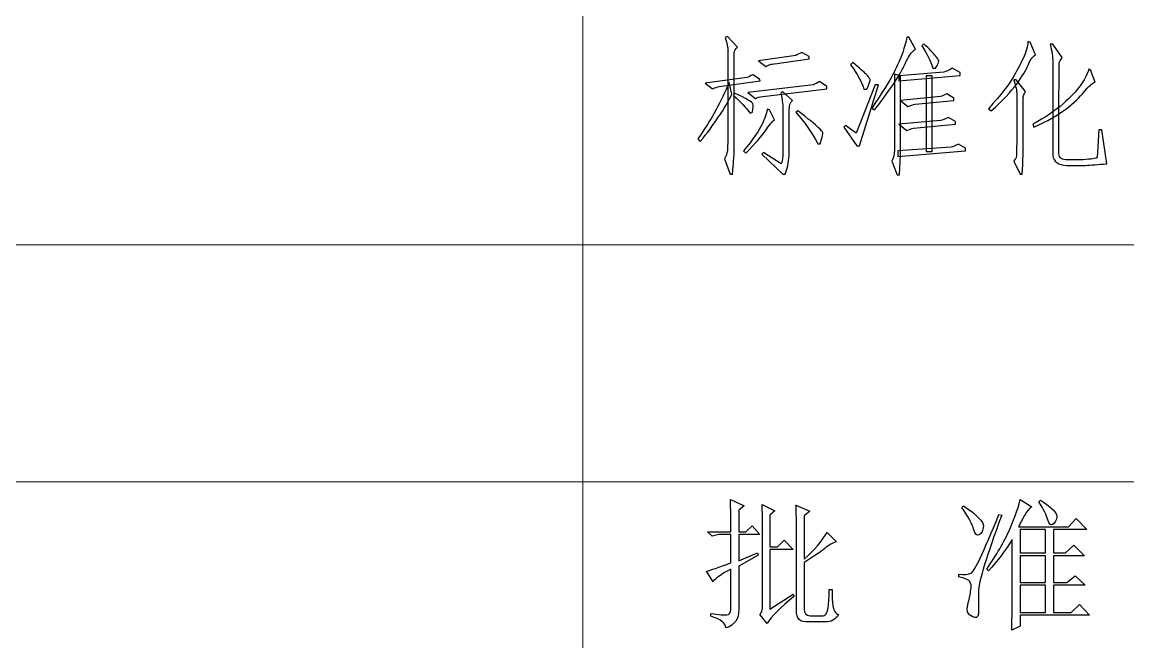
# Model space of a CAD drawing. Header units: millimetres. Extents: x 958 to 3026, y 447 to 1692.
# Drawn here: x 2385.8 to 2469.7, y 532.4 to 579.4 of the extents above; entities that cross this region are included whole.
import ezdxf

# ---------------------------------------------------------------- set-up
doc = ezdxf.new("R2010")
doc.units = ezdxf.units.MM
doc.layers.add('layer 1', color=7, linetype='Continuous')

msp = doc.modelspace()

# ---------------------------------------------------------------- linework, layer by layer
at = {"layer": 'layer 1', "color": 1, "lineweight": 9}
for points in [[(2428.341, 580.505), (2428.341, 580.505), (2428.341, 508.62), (2428.341, 508.62)], [(2428.341, 576.891), (2428.341, 576.891), (2428.341, 576.891), (2428.341, 576.891)], [(2544.006, 562.533), (2544.006, 562.533), (2312.676, 562.533), (2312.676, 562.533)], [(2544.006, 544.562), (2544.006, 544.562), (2312.676, 544.562), (2312.676, 544.562)]]:
    msp.add_open_spline(points, degree=3, dxfattribs=at)
at = {"layer": 'layer 1', "color": 1}
for points, knots in [([(2439.292, 569.647), (2439.319, 569.845), (2439.333, 571.122), (2439.333, 573.48), (2439.333, 573.48), (2439.333, 575.84), (2439.333, 577.11), (2439.333, 577.292), (2439.333, 577.292), (2439.333, 577.475), (2439.263, 577.791), (2439.123, 578.241), (2439.123, 578.241), (2439.123, 578.241), (2439.292, 578.323), (2439.292, 578.323), (2439.292, 578.323), (2439.292, 578.323), (2440.05, 577.524), (2440.05, 577.524), (2440.05, 577.524), (2439.908, 577.383), (2439.831, 577.251), (2439.818, 577.123), (2439.818, 577.123), (2439.804, 576.997), (2439.797, 575.705), (2439.797, 573.248), (2439.797, 573.248), (2439.797, 570.792), (2439.797, 569.499), (2439.797, 569.374), (2439.797, 569.374), (2439.797, 569.248), (2439.755, 568.748), (2439.671, 567.879), (2439.671, 567.879), (2439.671, 567.879), (2439.502, 567.879), (2439.502, 567.879), (2439.502, 567.879), (2439.502, 567.879), (2439.081, 569.057), (2439.081, 569.057), (2439.081, 569.057), (2439.193, 569.255), (2439.263, 569.451), (2439.292, 569.647)], [0, 0, 0, 0, 0.083333, 0.083333, 0.083333, 0.083333, 0.166667, 0.166667, 0.166667, 0.166667, 0.25, 0.25, 0.25, 0.25, 0.333333, 0.333333, 0.333333, 0.333333, 0.416667, 0.416667, 0.416667, 0.416667, 0.5, 0.5, 0.5, 0.5, 0.583333, 0.583333, 0.583333, 0.583333, 0.666667, 0.666667, 0.666667, 0.666667, 0.75, 0.75, 0.75, 0.75, 0.833333, 0.833333, 0.833333, 0.833333, 0.916667, 0.916667, 0.916667, 0.916667, 1, 1, 1, 1]), ([(2452.959, 576.618), (2452.777, 576.239), (2452.531, 575.782), (2452.222, 575.248), (2452.222, 575.248), (2451.913, 574.717), (2451.323, 573.888), (2450.454, 572.765), (2450.454, 572.765), (2450.454, 572.765), (2450.241, 572.891), (2450.241, 572.891), (2450.241, 572.891), (2451.057, 574.098), (2451.589, 574.947), (2451.843, 575.439), (2451.843, 575.439), (2452.096, 575.93), (2452.321, 576.429), (2452.517, 576.934), (2452.517, 576.934), (2452.713, 577.439), (2452.84, 577.888), (2452.896, 578.282), (2452.896, 578.282), (2452.896, 578.282), (2453.065, 578.282), (2453.065, 578.282), (2453.065, 578.282), (2453.065, 578.282), (2453.57, 577.355), (2453.57, 577.355), (2453.57, 577.355), (2453.345, 577.243), (2453.142, 576.997), (2452.959, 576.618)], [0, 0, 0, 0, 0.111111, 0.111111, 0.111111, 0.111111, 0.222222, 0.222222, 0.222222, 0.222222, 0.333333, 0.333333, 0.333333, 0.333333, 0.444444, 0.444444, 0.444444, 0.444444, 0.555556, 0.555556, 0.555556, 0.555556, 0.666667, 0.666667, 0.666667, 0.666667, 0.777778, 0.777778, 0.777778, 0.777778, 0.888889, 0.888889, 0.888889, 0.888889, 1, 1, 1, 1]), ([(2462.121, 576.197), (2461.952, 575.789), (2461.657, 575.299), (2461.236, 574.722), (2461.236, 574.722), (2460.814, 574.147), (2460.169, 573.466), (2459.299, 572.68), (2459.299, 572.68), (2459.299, 572.68), (2459.087, 572.849), (2459.087, 572.849), (2459.087, 572.849), (2460.043, 573.915), (2460.659, 574.695), (2460.942, 575.186), (2460.942, 575.186), (2461.222, 575.678), (2461.481, 576.169), (2461.72, 576.661), (2461.72, 576.661), (2461.959, 577.152), (2462.077, 577.579), (2462.077, 577.944), (2462.077, 577.944), (2462.077, 577.944), (2462.246, 577.903), (2462.246, 577.903), (2462.246, 577.903), (2462.246, 577.903), (2462.669, 576.934), (2462.669, 576.934), (2462.669, 576.934), (2462.471, 576.85), (2462.289, 576.603), (2462.121, 576.197)], [0, 0, 0, 0, 0.111111, 0.111111, 0.111111, 0.111111, 0.222222, 0.222222, 0.222222, 0.222222, 0.333333, 0.333333, 0.333333, 0.333333, 0.444444, 0.444444, 0.444444, 0.444444, 0.555556, 0.555556, 0.555556, 0.555556, 0.666667, 0.666667, 0.666667, 0.666667, 0.777778, 0.777778, 0.777778, 0.777778, 0.888889, 0.888889, 0.888889, 0.888889, 1, 1, 1, 1]), ([(2445.483, 576.808), (2445.483, 576.808), (2445.483, 576.639), (2445.483, 576.639), (2445.483, 576.639), (2443.63, 576.359), (2442.676, 576.219), (2442.618, 576.219), (2442.618, 576.219), (2442.562, 576.219), (2442.422, 576.161), (2442.198, 576.05), (2442.198, 576.05), (2442.198, 576.05), (2441.649, 576.471), (2441.649, 576.471), (2441.649, 576.471), (2441.649, 576.471), (2444.473, 576.893), (2444.473, 576.893), (2444.473, 576.893), (2444.584, 576.949), (2444.739, 577.019), (2444.935, 577.103), (2444.935, 577.103), (2444.935, 577.103), (2445.483, 576.808), (2445.483, 576.808)], [0, 0, 0, 0, 0.142857, 0.142857, 0.142857, 0.142857, 0.285714, 0.285714, 0.285714, 0.285714, 0.428571, 0.428571, 0.428571, 0.428571, 0.571429, 0.571429, 0.571429, 0.571429, 0.714286, 0.714286, 0.714286, 0.714286, 0.857143, 0.857143, 0.857143, 0.857143, 1, 1, 1, 1]), ([(2455.065, 576.871), (2455.22, 576.688), (2455.304, 576.555), (2455.318, 576.471), (2455.318, 576.471), (2455.331, 576.386), (2455.256, 576.205), (2455.087, 575.922), (2455.087, 575.922), (2455.087, 575.922), (2454.876, 575.922), (2454.876, 575.922), (2454.876, 575.922), (2454.679, 576.514), (2454.398, 577.074), (2454.033, 577.608), (2454.033, 577.608), (2454.033, 577.608), (2454.202, 577.777), (2454.202, 577.777), (2454.202, 577.777), (2454.623, 577.355), (2454.91, 577.053), (2455.065, 576.871)], [0, 0, 0, 0, 0.166667, 0.166667, 0.166667, 0.166667, 0.333333, 0.333333, 0.333333, 0.333333, 0.5, 0.5, 0.5, 0.5, 0.666667, 0.666667, 0.666667, 0.666667, 0.833333, 0.833333, 0.833333, 0.833333, 1, 1, 1, 1]), ([(2467.343, 569.142), (2467.343, 569.142), (2467.469, 571.248), (2467.469, 571.248), (2467.469, 571.248), (2467.469, 571.248), (2467.681, 571.248), (2467.681, 571.248), (2467.681, 571.248), (2467.681, 571.248), (2468.06, 568.678), (2468.06, 568.678), (2468.06, 568.678), (2467.386, 568.623), (2466.852, 568.581), (2466.459, 568.552), (2466.459, 568.552), (2466.459, 568.552), (2465.026, 568.552), (2465.026, 568.552), (2465.026, 568.552), (2464.381, 568.581), (2464.029, 568.833), (2463.973, 569.311), (2463.973, 569.311), (2463.973, 569.311), (2463.973, 576.386), (2463.973, 576.386), (2463.973, 576.386), (2463.973, 576.78), (2463.903, 577.229), (2463.763, 577.734), (2463.763, 577.734), (2463.763, 577.734), (2463.973, 577.734), (2463.973, 577.734), (2463.973, 577.734), (2463.973, 577.734), (2464.69, 576.724), (2464.69, 576.724), (2464.69, 576.724), (2464.548, 576.584), (2464.471, 576.444), (2464.459, 576.302), (2464.459, 576.302), (2464.444, 576.161), (2464.437, 573.874), (2464.437, 569.437), (2464.437, 569.437), (2464.437, 569.127), (2464.662, 568.973), (2465.111, 568.973), (2465.111, 568.973), (2465.111, 568.973), (2466.038, 568.973), (2466.038, 568.973), (2466.038, 568.973), (2466.683, 569.002), (2467.118, 569.057), (2467.343, 569.142)], [0, 0, 0, 0, 0.066667, 0.066667, 0.066667, 0.066667, 0.133333, 0.133333, 0.133333, 0.133333, 0.2, 0.2, 0.2, 0.2, 0.266667, 0.266667, 0.266667, 0.266667, 0.333333, 0.333333, 0.333333, 0.333333, 0.4, 0.4, 0.4, 0.4, 0.466667, 0.466667, 0.466667, 0.466667, 0.533333, 0.533333, 0.533333, 0.533333, 0.6, 0.6, 0.6, 0.6, 0.666667, 0.666667, 0.666667, 0.666667, 0.733333, 0.733333, 0.733333, 0.733333, 0.8, 0.8, 0.8, 0.8, 0.866667, 0.866667, 0.866667, 0.866667, 0.933333, 0.933333, 0.933333, 0.933333, 1, 1, 1, 1]), ([(2449.652, 574.323), (2449.485, 574.884), (2449.147, 575.502), (2448.642, 576.176), (2448.642, 576.176), (2448.642, 576.176), (2448.811, 576.345), (2448.811, 576.345), (2448.811, 576.345), (2449.316, 575.922), (2449.652, 575.628), (2449.821, 575.461), (2449.821, 575.461), (2449.99, 575.292), (2450.089, 575.166), (2450.116, 575.081), (2450.116, 575.081), (2450.145, 574.997), (2450.06, 574.743), (2449.864, 574.323), (2449.864, 574.323), (2449.864, 574.323), (2449.652, 574.323), (2449.652, 574.323)], [0, 0, 0, 0, 0.166667, 0.166667, 0.166667, 0.166667, 0.333333, 0.333333, 0.333333, 0.333333, 0.5, 0.5, 0.5, 0.5, 0.666667, 0.666667, 0.666667, 0.666667, 0.833333, 0.833333, 0.833333, 0.833333, 1, 1, 1, 1]), ([(2438.659, 574.533), (2438.548, 574.504), (2438.379, 574.449), (2438.154, 574.364), (2438.154, 574.364), (2438.154, 574.364), (2437.606, 574.787), (2437.606, 574.787), (2437.606, 574.787), (2437.606, 574.787), (2440.765, 575.207), (2440.765, 575.207), (2440.765, 575.207), (2440.879, 575.263), (2441.031, 575.333), (2441.229, 575.417), (2441.229, 575.417), (2441.229, 575.417), (2441.734, 575.081), (2441.734, 575.081), (2441.734, 575.081), (2441.734, 575.081), (2441.777, 574.954), (2441.777, 574.954), (2441.777, 574.954), (2441.777, 574.954), (2438.659, 574.533), (2438.659, 574.533)], [0, 0, 0, 0, 0.142857, 0.142857, 0.142857, 0.142857, 0.285714, 0.285714, 0.285714, 0.285714, 0.428571, 0.428571, 0.428571, 0.428571, 0.571429, 0.571429, 0.571429, 0.571429, 0.714286, 0.714286, 0.714286, 0.714286, 0.857143, 0.857143, 0.857143, 0.857143, 1, 1, 1, 1]), ([(2451.969, 575.461), (2451.969, 575.461), (2452.432, 575.333), (2452.432, 575.333), (2452.432, 575.333), (2452.432, 575.333), (2452.432, 569.352), (2452.432, 569.352), (2452.432, 569.352), (2452.432, 569.352), (2452.348, 567.835), (2452.348, 567.835), (2452.348, 567.835), (2452.348, 567.835), (2452.181, 567.835), (2452.181, 567.835), (2452.181, 567.835), (2452.181, 567.835), (2451.758, 568.888), (2451.758, 568.888), (2451.758, 568.888), (2451.872, 569.113), (2451.934, 569.282), (2451.949, 569.395), (2451.949, 569.395), (2451.961, 569.507), (2451.969, 571.528), (2451.969, 575.461)], [0, 0, 0, 0, 0.142857, 0.142857, 0.142857, 0.142857, 0.285714, 0.285714, 0.285714, 0.285714, 0.428571, 0.428571, 0.428571, 0.428571, 0.571429, 0.571429, 0.571429, 0.571429, 0.714286, 0.714286, 0.714286, 0.714286, 0.857143, 0.857143, 0.857143, 0.857143, 1, 1, 1, 1]), ([(2452.306, 575.333), (2452.306, 575.333), (2455.717, 575.628), (2455.717, 575.628), (2455.717, 575.628), (2455.857, 575.656), (2456.07, 575.755), (2456.35, 575.922), (2456.35, 575.922), (2456.35, 575.922), (2456.939, 575.586), (2456.939, 575.586), (2456.939, 575.586), (2456.939, 575.586), (2456.939, 575.376), (2456.939, 575.376), (2456.939, 575.376), (2456.939, 575.376), (2452.306, 574.954), (2452.306, 574.954), (2452.306, 574.954), (2452.306, 574.954), (2452.306, 575.333), (2452.306, 575.333)], [0, 0, 0, 0, 0.166667, 0.166667, 0.166667, 0.166667, 0.333333, 0.333333, 0.333333, 0.333333, 0.5, 0.5, 0.5, 0.5, 0.666667, 0.666667, 0.666667, 0.666667, 0.833333, 0.833333, 0.833333, 0.833333, 1, 1, 1, 1]), ([(2454.369, 569.606), (2454.369, 569.606), (2454.369, 575.333), (2454.369, 575.333), (2454.369, 575.333), (2454.369, 575.333), (2454.833, 575.333), (2454.833, 575.333), (2454.833, 575.333), (2454.833, 575.333), (2454.833, 569.606), (2454.833, 569.606), (2454.833, 569.606), (2454.833, 569.606), (2454.369, 569.606), (2454.369, 569.606)], [0, 0, 0, 0, 0.25, 0.25, 0.25, 0.25, 0.5, 0.5, 0.5, 0.5, 0.75, 0.75, 0.75, 0.75, 1, 1, 1, 1]), ([(2464.964, 572.828), (2464.36, 572.364), (2463.553, 571.908), (2462.541, 571.458), (2462.541, 571.458), (2462.541, 571.458), (2462.457, 571.669), (2462.457, 571.669), (2462.457, 571.669), (2463.384, 572.175), (2464.149, 572.695), (2464.753, 573.227), (2464.753, 573.227), (2465.357, 573.76), (2465.792, 574.217), (2466.058, 574.596), (2466.058, 574.596), (2466.326, 574.975), (2466.543, 575.391), (2466.712, 575.84), (2466.712, 575.84), (2466.712, 575.84), (2466.838, 575.797), (2466.838, 575.797), (2466.838, 575.797), (2466.838, 575.797), (2467.174, 574.871), (2467.174, 574.871), (2467.174, 574.871), (2466.949, 574.787), (2466.676, 574.54), (2466.353, 574.132), (2466.353, 574.132), (2466.031, 573.726), (2465.567, 573.291), (2464.964, 572.828)], [0, 0, 0, 0, 0.111111, 0.111111, 0.111111, 0.111111, 0.222222, 0.222222, 0.222222, 0.222222, 0.333333, 0.333333, 0.333333, 0.333333, 0.444444, 0.444444, 0.444444, 0.444444, 0.555556, 0.555556, 0.555556, 0.555556, 0.666667, 0.666667, 0.666667, 0.666667, 0.777778, 0.777778, 0.777778, 0.777778, 0.888889, 0.888889, 0.888889, 0.888889, 1, 1, 1, 1]), ([(2437.227, 570.364), (2437.227, 570.364), (2437.06, 570.574), (2437.06, 570.574), (2437.06, 570.574), (2438.07, 572.033), (2438.857, 573.451), (2439.417, 574.828), (2439.417, 574.828), (2439.417, 574.828), (2439.628, 573.944), (2439.628, 573.944), (2439.628, 573.944), (2439.094, 572.849), (2438.294, 571.654), (2437.227, 570.364)], [0, 0, 0, 0, 0.25, 0.25, 0.25, 0.25, 0.5, 0.5, 0.5, 0.5, 0.75, 0.75, 0.75, 0.75, 1, 1, 1, 1]), ([(2445.821, 574.659), (2445.932, 574.717), (2446.087, 574.799), (2446.282, 574.912), (2446.282, 574.912), (2446.282, 574.912), (2446.831, 574.533), (2446.831, 574.533), (2446.831, 574.533), (2446.831, 574.533), (2446.831, 574.364), (2446.831, 574.364), (2446.831, 574.364), (2446.831, 574.364), (2441.987, 573.775), (2441.987, 573.775), (2441.987, 573.775), (2441.734, 573.775), (2441.553, 573.719), (2441.439, 573.606), (2441.439, 573.606), (2441.439, 573.606), (2440.85, 574.07), (2440.85, 574.07), (2440.85, 574.07), (2440.85, 574.07), (2445.821, 574.659), (2445.821, 574.659)], [0, 0, 0, 0, 0.142857, 0.142857, 0.142857, 0.142857, 0.285714, 0.285714, 0.285714, 0.285714, 0.428571, 0.428571, 0.428571, 0.428571, 0.571429, 0.571429, 0.571429, 0.571429, 0.714286, 0.714286, 0.714286, 0.714286, 0.857143, 0.857143, 0.857143, 0.857143, 1, 1, 1, 1]), ([(2449.063, 570.995), (2449.063, 570.995), (2450.495, 574.659), (2450.495, 574.659), (2450.495, 574.659), (2450.495, 574.659), (2450.748, 574.659), (2450.748, 574.659), (2450.748, 574.659), (2450.748, 574.659), (2449.316, 570.026), (2449.316, 570.026), (2449.316, 570.026), (2449.316, 570.026), (2449.106, 570.026), (2449.106, 570.026), (2449.106, 570.026), (2449.106, 570.026), (2448.137, 571.458), (2448.137, 571.458), (2448.137, 571.458), (2448.137, 571.458), (2448.263, 571.584), (2448.263, 571.584), (2448.263, 571.584), (2448.263, 571.584), (2449.063, 570.995), (2449.063, 570.995)], [0, 0, 0, 0, 0.142857, 0.142857, 0.142857, 0.142857, 0.285714, 0.285714, 0.285714, 0.285714, 0.428571, 0.428571, 0.428571, 0.428571, 0.571429, 0.571429, 0.571429, 0.571429, 0.714286, 0.714286, 0.714286, 0.714286, 0.857143, 0.857143, 0.857143, 0.857143, 1, 1, 1, 1]), ([(2461.741, 573.818), (2461.713, 573.705), (2461.705, 572.905), (2461.72, 571.417), (2461.72, 571.417), (2461.734, 569.929), (2461.713, 568.748), (2461.657, 567.879), (2461.657, 567.879), (2461.657, 567.879), (2461.488, 567.879), (2461.488, 567.879), (2461.488, 567.879), (2461.488, 567.879), (2461.024, 568.888), (2461.024, 568.888), (2461.024, 568.888), (2461.137, 569.031), (2461.2, 569.156), (2461.215, 569.268), (2461.215, 569.268), (2461.229, 569.381), (2461.236, 570.159), (2461.236, 571.606), (2461.236, 571.606), (2461.236, 573.052), (2461.236, 573.859), (2461.236, 574.028), (2461.236, 574.028), (2461.236, 574.197), (2461.166, 574.533), (2461.024, 575.038), (2461.024, 575.038), (2461.024, 575.038), (2461.193, 575.038), (2461.193, 575.038), (2461.193, 575.038), (2461.193, 575.038), (2461.91, 574.154), (2461.91, 574.154), (2461.91, 574.154), (2461.826, 574.043), (2461.77, 573.929), (2461.741, 573.818)], [0, 0, 0, 0, 0.090909, 0.090909, 0.090909, 0.090909, 0.181818, 0.181818, 0.181818, 0.181818, 0.272727, 0.272727, 0.272727, 0.272727, 0.363636, 0.363636, 0.363636, 0.363636, 0.454545, 0.454545, 0.454545, 0.454545, 0.545455, 0.545455, 0.545455, 0.545455, 0.636364, 0.636364, 0.636364, 0.636364, 0.727273, 0.727273, 0.727273, 0.727273, 0.818182, 0.818182, 0.818182, 0.818182, 0.909091, 0.909091, 0.909091, 0.909091, 1, 1, 1, 1]), ([(2441.186, 572.596), (2441.186, 572.596), (2441.019, 572.511), (2441.019, 572.511), (2441.019, 572.511), (2440.71, 572.932), (2440.287, 573.381), (2439.755, 573.859), (2439.755, 573.859), (2439.755, 573.859), (2439.838, 574.028), (2439.838, 574.028), (2439.838, 574.028), (2440.737, 573.606), (2441.2, 573.34), (2441.229, 573.227), (2441.229, 573.227), (2441.256, 573.115), (2441.243, 572.905), (2441.186, 572.596)], [0, 0, 0, 0, 0.2, 0.2, 0.2, 0.2, 0.4, 0.4, 0.4, 0.4, 0.6, 0.6, 0.6, 0.6, 0.8, 0.8, 0.8, 0.8, 1, 1, 1, 1]), ([(2443.335, 574.028), (2443.335, 574.028), (2443.461, 574.154), (2443.461, 574.154), (2443.461, 574.154), (2443.461, 574.154), (2444.219, 573.48), (2444.219, 573.48), (2444.219, 573.48), (2444.106, 573.34), (2444.036, 573.2), (2444.009, 573.06), (2444.009, 573.06), (2443.98, 572.919), (2443.966, 571.669), (2443.966, 569.311), (2443.966, 569.311), (2443.939, 568.748), (2443.84, 568.272), (2443.671, 567.879), (2443.671, 567.879), (2443.671, 567.879), (2443.502, 567.879), (2443.502, 567.879), (2443.502, 567.879), (2443.502, 567.879), (2441.903, 569.395), (2441.903, 569.395), (2441.903, 569.395), (2441.903, 569.395), (2442.029, 569.521), (2442.029, 569.521), (2442.029, 569.521), (2442.029, 569.521), (2443.377, 568.678), (2443.377, 568.678), (2443.377, 568.678), (2443.432, 568.791), (2443.475, 568.987), (2443.502, 569.268), (2443.502, 569.268), (2443.502, 569.268), (2443.502, 572.975), (2443.502, 572.975), (2443.502, 572.975), (2443.475, 573.396), (2443.42, 573.748), (2443.335, 574.028)], [0, 0, 0, 0, 0.083333, 0.083333, 0.083333, 0.083333, 0.166667, 0.166667, 0.166667, 0.166667, 0.25, 0.25, 0.25, 0.25, 0.333333, 0.333333, 0.333333, 0.333333, 0.416667, 0.416667, 0.416667, 0.416667, 0.5, 0.5, 0.5, 0.5, 0.583333, 0.583333, 0.583333, 0.583333, 0.666667, 0.666667, 0.666667, 0.666667, 0.75, 0.75, 0.75, 0.75, 0.833333, 0.833333, 0.833333, 0.833333, 0.916667, 0.916667, 0.916667, 0.916667, 1, 1, 1, 1]), ([(2455.929, 573.985), (2455.929, 573.985), (2456.476, 573.649), (2456.476, 573.649), (2456.476, 573.649), (2456.476, 573.649), (2456.476, 573.48), (2456.476, 573.48), (2456.476, 573.48), (2456.476, 573.48), (2453.529, 573.185), (2453.529, 573.185), (2453.529, 573.185), (2453.386, 573.157), (2453.205, 573.101), (2452.98, 573.016), (2452.98, 573.016), (2452.98, 573.016), (2452.432, 573.48), (2452.432, 573.48), (2452.432, 573.48), (2452.432, 573.48), (2455.466, 573.775), (2455.466, 573.775), (2455.466, 573.775), (2455.577, 573.804), (2455.732, 573.874), (2455.929, 573.985)], [0, 0, 0, 0, 0.142857, 0.142857, 0.142857, 0.142857, 0.285714, 0.285714, 0.285714, 0.285714, 0.428571, 0.428571, 0.428571, 0.428571, 0.571429, 0.571429, 0.571429, 0.571429, 0.714286, 0.714286, 0.714286, 0.714286, 0.857143, 0.857143, 0.857143, 0.857143, 1, 1, 1, 1]), ([(2440.681, 569.48), (2440.681, 569.48), (2440.512, 569.647), (2440.512, 569.647), (2440.512, 569.647), (2441.243, 570.545), (2441.705, 571.205), (2441.903, 571.627), (2441.903, 571.627), (2442.099, 572.048), (2442.239, 572.441), (2442.323, 572.806), (2442.323, 572.806), (2442.323, 572.806), (2442.492, 572.765), (2442.492, 572.765), (2442.492, 572.765), (2442.492, 572.765), (2442.872, 572.007), (2442.872, 572.007), (2442.872, 572.007), (2442.676, 571.866), (2442.444, 571.591), (2442.176, 571.185), (2442.176, 571.185), (2441.91, 570.777), (2441.41, 570.209), (2440.681, 569.48)], [0, 0, 0, 0, 0.142857, 0.142857, 0.142857, 0.142857, 0.285714, 0.285714, 0.285714, 0.285714, 0.428571, 0.428571, 0.428571, 0.428571, 0.571429, 0.571429, 0.571429, 0.571429, 0.714286, 0.714286, 0.714286, 0.714286, 0.857143, 0.857143, 0.857143, 0.857143, 1, 1, 1, 1]), ([(2446.178, 571.437), (2446.389, 571.227), (2446.507, 571.094), (2446.536, 571.038), (2446.536, 571.038), (2446.565, 570.98), (2446.495, 570.7), (2446.326, 570.195), (2446.326, 570.195), (2446.326, 570.195), (2446.157, 570.195), (2446.157, 570.195), (2446.157, 570.195), (2445.707, 571.038), (2445.147, 571.838), (2444.473, 572.596), (2444.473, 572.596), (2444.473, 572.596), (2444.64, 572.68), (2444.64, 572.68), (2444.64, 572.68), (2445.454, 572.062), (2445.968, 571.649), (2446.178, 571.437)], [0, 0, 0, 0, 0.166667, 0.166667, 0.166667, 0.166667, 0.333333, 0.333333, 0.333333, 0.333333, 0.5, 0.5, 0.5, 0.5, 0.666667, 0.666667, 0.666667, 0.666667, 0.833333, 0.833333, 0.833333, 0.833333, 1, 1, 1, 1]), ([(2452.896, 571.205), (2452.896, 571.205), (2452.306, 571.669), (2452.306, 571.669), (2452.306, 571.669), (2452.306, 571.669), (2455.466, 571.963), (2455.466, 571.963), (2455.466, 571.963), (2455.606, 571.992), (2455.802, 572.062), (2456.055, 572.175), (2456.055, 572.175), (2456.055, 572.175), (2456.603, 571.879), (2456.603, 571.879), (2456.603, 571.879), (2456.603, 571.879), (2456.603, 571.669), (2456.603, 571.669), (2456.603, 571.669), (2456.603, 571.669), (2453.401, 571.374), (2453.401, 571.374), (2453.401, 571.374), (2453.234, 571.347), (2453.065, 571.289), (2452.896, 571.205)], [0, 0, 0, 0, 0.142857, 0.142857, 0.142857, 0.142857, 0.285714, 0.285714, 0.285714, 0.285714, 0.428571, 0.428571, 0.428571, 0.428571, 0.571429, 0.571429, 0.571429, 0.571429, 0.714286, 0.714286, 0.714286, 0.714286, 0.857143, 0.857143, 0.857143, 0.857143, 1, 1, 1, 1]), ([(2456.814, 570.154), (2456.814, 570.154), (2457.36, 569.857), (2457.36, 569.857), (2457.36, 569.857), (2457.36, 569.857), (2457.36, 569.647), (2457.36, 569.647), (2457.36, 569.647), (2457.36, 569.647), (2452.222, 569.226), (2452.222, 569.226), (2452.222, 569.226), (2452.222, 569.226), (2452.222, 569.647), (2452.222, 569.647), (2452.222, 569.647), (2452.222, 569.647), (2456.265, 569.942), (2456.265, 569.942), (2456.265, 569.942), (2456.379, 569.97), (2456.56, 570.04), (2456.814, 570.154)], [0, 0, 0, 0, 0.166667, 0.166667, 0.166667, 0.166667, 0.333333, 0.333333, 0.333333, 0.333333, 0.5, 0.5, 0.5, 0.5, 0.666667, 0.666667, 0.666667, 0.666667, 0.833333, 0.833333, 0.833333, 0.833333, 1, 1, 1, 1]), ([(2437.708, 537.795), (2437.708, 537.795), (2438.213, 536.995), (2438.213, 536.995), (2438.213, 536.995), (2438.326, 537.219), (2438.775, 537.541), (2439.561, 537.963), (2439.561, 537.963), (2439.561, 537.963), (2439.561, 534.93), (2439.561, 534.93), (2439.561, 534.93), (2439.561, 534.65), (2439.457, 534.502), (2439.244, 534.488), (2439.244, 534.488), (2439.034, 534.473), (2438.635, 534.509), (2438.044, 534.594), (2438.044, 534.594), (2438.044, 534.594), (2438.044, 534.384), (2438.044, 534.384), (2438.044, 534.384), (2438.775, 534.159), (2439.155, 533.864), (2439.182, 533.498), (2439.182, 533.498), (2439.855, 533.722), (2440.179, 534.186), (2440.15, 534.889), (2440.15, 534.889), (2440.15, 534.889), (2440.15, 538.174), (2440.15, 538.174), (2440.15, 538.174), (2440.15, 538.174), (2441.626, 539.017), (2441.626, 539.017), (2441.626, 539.017), (2441.626, 539.017), (2441.583, 539.184), (2441.583, 539.184), (2441.583, 539.184), (2441.583, 539.184), (2440.15, 538.594), (2440.15, 538.594), (2440.15, 538.594), (2440.15, 538.594), (2440.15, 540.575), (2440.15, 540.575), (2440.15, 540.575), (2440.15, 540.575), (2441.751, 540.575), (2441.751, 540.575), (2441.751, 540.575), (2441.751, 540.575), (2441.162, 541.249), (2441.162, 541.249), (2441.162, 541.249), (2441.162, 541.249), (2440.698, 540.785), (2440.698, 540.785), (2440.698, 540.785), (2440.698, 540.785), (2440.15, 540.785), (2440.15, 540.785), (2440.15, 540.785), (2440.15, 540.785), (2440.15, 542.427), (2440.15, 542.427), (2440.15, 542.427), (2440.15, 542.427), (2440.573, 542.765), (2440.573, 542.765), (2440.573, 542.765), (2440.573, 542.765), (2439.519, 543.227), (2439.519, 543.227), (2439.519, 543.227), (2439.546, 542.526), (2439.561, 541.712), (2439.561, 540.785), (2439.561, 540.785), (2439.561, 540.785), (2437.792, 540.785), (2437.792, 540.785), (2437.792, 540.785), (2437.792, 540.785), (2438.128, 540.449), (2438.128, 540.449), (2438.128, 540.449), (2438.128, 540.449), (2438.635, 540.575), (2438.635, 540.575), (2438.635, 540.575), (2438.635, 540.575), (2439.561, 540.575), (2439.561, 540.575), (2439.561, 540.575), (2439.561, 540.575), (2439.561, 538.427), (2439.561, 538.427), (2439.561, 538.427), (2438.635, 538.089), (2438.017, 537.879), (2437.708, 537.795)], [0, 0, 0, 0, 0.037037, 0.037037, 0.037037, 0.037037, 0.074074, 0.074074, 0.074074, 0.074074, 0.111111, 0.111111, 0.111111, 0.111111, 0.148148, 0.148148, 0.148148, 0.148148, 0.185185, 0.185185, 0.185185, 0.185185, 0.222222, 0.222222, 0.222222, 0.222222, 0.259259, 0.259259, 0.259259, 0.259259, 0.296296, 0.296296, 0.296296, 0.296296, 0.333333, 0.333333, 0.333333, 0.333333, 0.37037, 0.37037, 0.37037, 0.37037, 0.407407, 0.407407, 0.407407, 0.407407, 0.444444, 0.444444, 0.444444, 0.444444, 0.481481, 0.481481, 0.481481, 0.481481, 0.518519, 0.518519, 0.518519, 0.518519, 0.555556, 0.555556, 0.555556, 0.555556, 0.592593, 0.592593, 0.592593, 0.592593, 0.62963, 0.62963, 0.62963, 0.62963, 0.666667, 0.666667, 0.666667, 0.666667, 0.703704, 0.703704, 0.703704, 0.703704, 0.740741, 0.740741, 0.740741, 0.740741, 0.777778, 0.777778, 0.777778, 0.777778, 0.814815, 0.814815, 0.814815, 0.814815, 0.851852, 0.851852, 0.851852, 0.851852, 0.888889, 0.888889, 0.888889, 0.888889, 0.925926, 0.925926, 0.925926, 0.925926, 0.962963, 0.962963, 0.962963, 0.962963, 1, 1, 1, 1]), ([(2441.751, 534.509), (2441.751, 534.509), (2442.3, 533.835), (2442.3, 533.835), (2442.3, 533.835), (2442.636, 534.369), (2443.324, 535.058), (2444.363, 535.899), (2444.363, 535.899), (2444.363, 535.899), (2444.278, 536.067), (2444.278, 536.067), (2444.278, 536.067), (2444.278, 536.067), (2442.51, 534.93), (2442.51, 534.93), (2442.51, 534.93), (2442.51, 534.93), (2442.51, 539.437), (2442.51, 539.437), (2442.51, 539.437), (2442.51, 539.437), (2444.278, 539.437), (2444.278, 539.437), (2444.278, 539.437), (2444.278, 539.437), (2443.604, 540.154), (2443.604, 540.154), (2443.604, 540.154), (2443.604, 540.154), (2443.099, 539.647), (2443.099, 539.647), (2443.099, 539.647), (2443.099, 539.647), (2442.51, 539.647), (2442.51, 539.647), (2442.51, 539.647), (2442.51, 539.647), (2442.51, 542.048), (2442.51, 542.048), (2442.51, 542.048), (2442.51, 542.048), (2442.889, 542.386), (2442.889, 542.386), (2442.889, 542.386), (2442.889, 542.386), (2441.92, 542.85), (2441.92, 542.85), (2441.92, 542.85), (2441.947, 542.316), (2441.962, 541.739), (2441.962, 541.123), (2441.962, 541.123), (2441.962, 541.123), (2441.962, 535.394), (2441.962, 535.394), (2441.962, 535.394), (2441.991, 534.973), (2441.92, 534.678), (2441.751, 534.509)], [0, 0, 0, 0, 0.066667, 0.066667, 0.066667, 0.066667, 0.133333, 0.133333, 0.133333, 0.133333, 0.2, 0.2, 0.2, 0.2, 0.266667, 0.266667, 0.266667, 0.266667, 0.333333, 0.333333, 0.333333, 0.333333, 0.4, 0.4, 0.4, 0.4, 0.466667, 0.466667, 0.466667, 0.466667, 0.533333, 0.533333, 0.533333, 0.533333, 0.6, 0.6, 0.6, 0.6, 0.666667, 0.666667, 0.666667, 0.666667, 0.733333, 0.733333, 0.733333, 0.733333, 0.8, 0.8, 0.8, 0.8, 0.866667, 0.866667, 0.866667, 0.866667, 0.933333, 0.933333, 0.933333, 0.933333, 1, 1, 1, 1]), ([(2444.532, 534.845), (2444.503, 534.2), (2444.812, 533.906), (2445.457, 533.961), (2445.457, 533.961), (2445.457, 533.961), (2446.764, 533.961), (2446.764, 533.961), (2446.764, 533.961), (2447.157, 533.934), (2447.479, 534.116), (2447.732, 534.509), (2447.732, 534.509), (2447.479, 534.594), (2447.331, 534.826), (2447.29, 535.205), (2447.29, 535.205), (2447.249, 535.584), (2447.227, 535.983), (2447.227, 536.405), (2447.227, 536.405), (2447.227, 536.405), (2447.017, 536.405), (2447.017, 536.405), (2447.017, 536.405), (2447.017, 535.927), (2446.988, 535.471), (2446.933, 535.036), (2446.933, 535.036), (2446.877, 534.601), (2446.722, 534.396), (2446.469, 534.425), (2446.469, 534.425), (2446.469, 534.425), (2445.542, 534.425), (2445.542, 534.425), (2445.542, 534.425), (2445.261, 534.454), (2445.121, 534.621), (2445.121, 534.93), (2445.121, 534.93), (2445.121, 534.93), (2445.121, 538.468), (2445.121, 538.468), (2445.121, 538.468), (2445.851, 538.918), (2446.37, 539.268), (2446.679, 539.522), (2446.679, 539.522), (2446.988, 539.775), (2447.283, 539.942), (2447.563, 540.027), (2447.563, 540.027), (2447.563, 540.027), (2446.848, 540.744), (2446.848, 540.744), (2446.848, 540.744), (2446.455, 540.041), (2445.879, 539.367), (2445.121, 538.722), (2445.121, 538.722), (2445.121, 538.722), (2445.121, 542.007), (2445.121, 542.007), (2445.121, 542.007), (2445.121, 542.007), (2445.542, 542.343), (2445.542, 542.343), (2445.542, 542.343), (2445.542, 542.343), (2444.488, 542.807), (2444.488, 542.807), (2444.488, 542.807), (2444.517, 542.302), (2444.532, 541.797), (2444.532, 541.29), (2444.532, 541.29), (2444.532, 541.29), (2444.532, 534.845), (2444.532, 534.845)], [0, 0, 0, 0, 0.05, 0.05, 0.05, 0.05, 0.1, 0.1, 0.1, 0.1, 0.15, 0.15, 0.15, 0.15, 0.2, 0.2, 0.2, 0.2, 0.25, 0.25, 0.25, 0.25, 0.3, 0.3, 0.3, 0.3, 0.35, 0.35, 0.35, 0.35, 0.4, 0.4, 0.4, 0.4, 0.45, 0.45, 0.45, 0.45, 0.5, 0.5, 0.5, 0.5, 0.55, 0.55, 0.55, 0.55, 0.6, 0.6, 0.6, 0.6, 0.65, 0.65, 0.65, 0.65, 0.7, 0.7, 0.7, 0.7, 0.75, 0.75, 0.75, 0.75, 0.8, 0.8, 0.8, 0.8, 0.85, 0.85, 0.85, 0.85, 0.9, 0.9, 0.9, 0.9, 0.95, 0.95, 0.95, 0.95, 1, 1, 1, 1]), ([(2457.192, 542.765), (2457.192, 542.765), (2457.066, 542.638), (2457.066, 542.638), (2457.066, 542.638), (2457.571, 541.908), (2457.873, 541.353), (2457.97, 540.975), (2457.97, 540.975), (2458.069, 540.596), (2458.209, 540.454), (2458.392, 540.553), (2458.392, 540.553), (2458.574, 540.652), (2458.68, 540.869), (2458.708, 541.205), (2458.708, 541.205), (2458.735, 541.543), (2458.23, 542.063), (2457.192, 542.765)], [0, 0, 0, 0, 0.2, 0.2, 0.2, 0.2, 0.4, 0.4, 0.4, 0.4, 0.6, 0.6, 0.6, 0.6, 0.8, 0.8, 0.8, 0.8, 1, 1, 1, 1]), ([(2460.856, 533.331), (2460.856, 533.331), (2461.489, 533.625), (2461.489, 533.625), (2461.489, 533.625), (2461.489, 533.625), (2461.489, 534.466), (2461.489, 534.466), (2461.489, 534.466), (2461.489, 534.466), (2466.752, 534.466), (2466.752, 534.466), (2466.752, 534.466), (2466.752, 534.466), (2465.994, 535.268), (2465.994, 535.268), (2465.994, 535.268), (2465.994, 535.268), (2465.363, 534.678), (2465.363, 534.678), (2465.363, 534.678), (2465.363, 534.678), (2464.015, 534.678), (2464.015, 534.678), (2464.015, 534.678), (2464.015, 534.678), (2464.015, 536.741), (2464.015, 536.741), (2464.015, 536.741), (2464.015, 536.741), (2466.416, 536.741), (2466.416, 536.741), (2466.416, 536.741), (2466.416, 536.741), (2465.658, 537.459), (2465.658, 537.459), (2465.658, 537.459), (2465.658, 537.459), (2465.025, 536.952), (2465.025, 536.952), (2465.025, 536.952), (2465.025, 536.952), (2464.015, 536.952), (2464.015, 536.952), (2464.015, 536.952), (2464.015, 536.952), (2464.015, 538.973), (2464.015, 538.973), (2464.015, 538.973), (2464.015, 538.973), (2466.373, 538.973), (2466.373, 538.973), (2466.373, 538.973), (2466.373, 538.973), (2465.573, 539.775), (2465.573, 539.775), (2465.573, 539.775), (2465.573, 539.775), (2464.941, 539.184), (2464.941, 539.184), (2464.941, 539.184), (2464.941, 539.184), (2464.015, 539.184), (2464.015, 539.184), (2464.015, 539.184), (2464.015, 539.184), (2464.015, 540.954), (2464.015, 540.954), (2464.015, 540.954), (2464.015, 540.954), (2466.542, 540.954), (2466.542, 540.954), (2466.542, 540.954), (2466.542, 540.954), (2465.742, 541.797), (2465.742, 541.797), (2465.742, 541.797), (2465.742, 541.797), (2465.153, 541.164), (2465.153, 541.164), (2465.153, 541.164), (2465.153, 541.164), (2461.361, 541.164), (2461.361, 541.164), (2461.361, 541.164), (2461.559, 541.529), (2461.726, 541.838), (2461.866, 542.091), (2461.866, 542.091), (2462.008, 542.343), (2462.175, 542.541), (2462.373, 542.681), (2462.373, 542.681), (2462.373, 542.681), (2461.489, 543.227), (2461.489, 543.227), (2461.489, 543.227), (2461.404, 542.722), (2461.143, 541.978), (2460.709, 540.995), (2460.709, 540.995), (2460.274, 540.012), (2459.691, 539.002), (2458.96, 537.963), (2458.96, 537.963), (2458.96, 537.963), (2459.088, 537.836), (2459.088, 537.836), (2459.088, 537.836), (2459.762, 538.567), (2460.365, 539.353), (2460.897, 540.195), (2460.897, 540.195), (2460.897, 540.195), (2460.897, 535.437), (2460.897, 535.437), (2460.897, 535.437), (2460.897, 535.155), (2460.885, 534.454), (2460.856, 533.331)], [0, 0, 0, 0, 0.033333, 0.033333, 0.033333, 0.033333, 0.066667, 0.066667, 0.066667, 0.066667, 0.1, 0.1, 0.1, 0.1, 0.133333, 0.133333, 0.133333, 0.133333, 0.166667, 0.166667, 0.166667, 0.166667, 0.2, 0.2, 0.2, 0.2, 0.233333, 0.233333, 0.233333, 0.233333, 0.266667, 0.266667, 0.266667, 0.266667, 0.3, 0.3, 0.3, 0.3, 0.333333, 0.333333, 0.333333, 0.333333, 0.366667, 0.366667, 0.366667, 0.366667, 0.4, 0.4, 0.4, 0.4, 0.433333, 0.433333, 0.433333, 0.433333, 0.466667, 0.466667, 0.466667, 0.466667, 0.5, 0.5, 0.5, 0.5, 0.533333, 0.533333, 0.533333, 0.533333, 0.566667, 0.566667, 0.566667, 0.566667, 0.6, 0.6, 0.6, 0.6, 0.633333, 0.633333, 0.633333, 0.633333, 0.666667, 0.666667, 0.666667, 0.666667, 0.7, 0.7, 0.7, 0.7, 0.733333, 0.733333, 0.733333, 0.733333, 0.766667, 0.766667, 0.766667, 0.766667, 0.8, 0.8, 0.8, 0.8, 0.833333, 0.833333, 0.833333, 0.833333, 0.866667, 0.866667, 0.866667, 0.866667, 0.9, 0.9, 0.9, 0.9, 0.933333, 0.933333, 0.933333, 0.933333, 0.966667, 0.966667, 0.966667, 0.966667, 1, 1, 1, 1]), ([(2462.919, 543.06), (2463.286, 542.471), (2463.51, 542.014), (2463.593, 541.691), (2463.593, 541.691), (2463.677, 541.367), (2463.798, 541.249), (2463.952, 541.333), (2463.952, 541.333), (2464.107, 541.418), (2464.211, 541.606), (2464.267, 541.901), (2464.267, 541.901), (2464.324, 542.196), (2463.916, 542.625), (2463.047, 543.186), (2463.047, 543.186), (2463.047, 543.186), (2462.919, 543.06), (2462.919, 543.06)], [0, 0, 0, 0, 0.2, 0.2, 0.2, 0.2, 0.4, 0.4, 0.4, 0.4, 0.6, 0.6, 0.6, 0.6, 0.8, 0.8, 0.8, 0.8, 1, 1, 1, 1]), ([(2456.854, 537.584), (2456.854, 537.584), (2456.854, 537.374), (2456.854, 537.374), (2456.854, 537.374), (2457.303, 537.261), (2457.578, 537.142), (2457.675, 537.015), (2457.675, 537.015), (2457.774, 536.889), (2457.803, 536.679), (2457.759, 536.384), (2457.759, 536.384), (2457.718, 536.089), (2457.648, 535.751), (2457.549, 535.372), (2457.549, 535.372), (2457.45, 534.993), (2457.458, 534.734), (2457.571, 534.594), (2457.571, 534.594), (2457.682, 534.454), (2457.844, 534.355), (2458.054, 534.299), (2458.054, 534.299), (2458.266, 534.242), (2458.363, 534.418), (2458.349, 534.826), (2458.349, 534.826), (2458.336, 535.232), (2458.336, 535.758), (2458.349, 536.405), (2458.349, 536.405), (2458.363, 537.051), (2458.946, 538.932), (2460.098, 542.048), (2460.098, 542.048), (2460.098, 542.048), (2459.887, 542.091), (2459.887, 542.091), (2459.887, 542.091), (2458.708, 539.227), (2458.006, 537.746), (2457.781, 537.647), (2457.781, 537.647), (2457.556, 537.548), (2457.247, 537.529), (2456.854, 537.584)], [0, 0, 0, 0, 0.083333, 0.083333, 0.083333, 0.083333, 0.166667, 0.166667, 0.166667, 0.166667, 0.25, 0.25, 0.25, 0.25, 0.333333, 0.333333, 0.333333, 0.333333, 0.416667, 0.416667, 0.416667, 0.416667, 0.5, 0.5, 0.5, 0.5, 0.583333, 0.583333, 0.583333, 0.583333, 0.666667, 0.666667, 0.666667, 0.666667, 0.75, 0.75, 0.75, 0.75, 0.833333, 0.833333, 0.833333, 0.833333, 0.916667, 0.916667, 0.916667, 0.916667, 1, 1, 1, 1]), ([(2463.426, 540.954), (2463.426, 540.954), (2463.426, 539.184), (2463.426, 539.184), (2463.426, 539.184), (2463.426, 539.184), (2461.489, 539.184), (2461.489, 539.184), (2461.489, 539.184), (2461.489, 539.184), (2461.489, 540.954), (2461.489, 540.954), (2461.489, 540.954), (2461.489, 540.954), (2463.426, 540.954), (2463.426, 540.954)], [0, 0, 0, 0, 0.25, 0.25, 0.25, 0.25, 0.5, 0.5, 0.5, 0.5, 0.75, 0.75, 0.75, 0.75, 1, 1, 1, 1]), ([(2461.489, 538.973), (2461.489, 538.973), (2463.426, 538.973), (2463.426, 538.973), (2463.426, 538.973), (2463.426, 538.973), (2463.426, 536.952), (2463.426, 536.952), (2463.426, 536.952), (2463.426, 536.952), (2461.489, 536.952), (2461.489, 536.952), (2461.489, 536.952), (2461.489, 536.952), (2461.489, 538.973), (2461.489, 538.973)], [0, 0, 0, 0, 0.25, 0.25, 0.25, 0.25, 0.5, 0.5, 0.5, 0.5, 0.75, 0.75, 0.75, 0.75, 1, 1, 1, 1]), ([(2461.489, 536.741), (2461.489, 536.741), (2463.426, 536.741), (2463.426, 536.741), (2463.426, 536.741), (2463.426, 536.741), (2463.426, 534.678), (2463.426, 534.678), (2463.426, 534.678), (2463.426, 534.678), (2461.489, 534.678), (2461.489, 534.678), (2461.489, 534.678), (2461.489, 534.678), (2461.489, 536.741), (2461.489, 536.741)], [0, 0, 0, 0, 0.25, 0.25, 0.25, 0.25, 0.5, 0.5, 0.5, 0.5, 0.75, 0.75, 0.75, 0.75, 1, 1, 1, 1])]:
    msp.add_open_spline(points, degree=3, knots=knots, dxfattribs=at)

doc.saveas('drawing.dxf')
